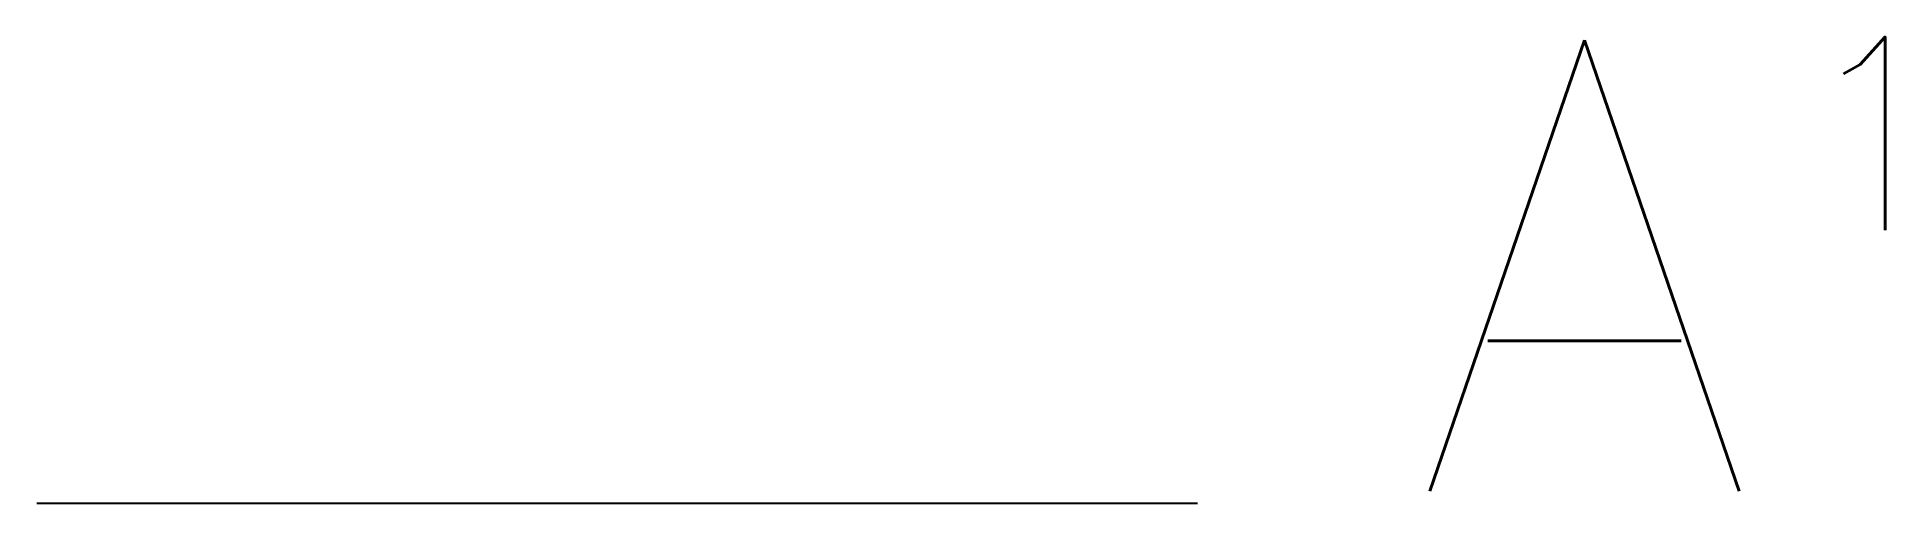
# Model space of a CAD drawing. Header units: millimetres. Extents: x -8 to 1.55, y 0 to 2.41.
import ezdxf
from ezdxf.enums import TextEntityAlignment as Align

# ---------------------------------------------------------------- set-up
doc = ezdxf.new("R2010")
doc.units = ezdxf.units.MM
doc.header["$MEASUREMENT"] = 0
doc.styles.add('ROMANS', font='romans.shx')

# ---------------------------------------------------------------- blocks, each defined once
blk = doc.blocks.new('SNITT_BET1')
at = {"style": 'ROMANS'}
for tag, height, p in [('DESIGNATION', 2.3333, (2, 1.2275)), ('REFERENCE', 1, (3.5111, 1.9102))]:
    blk.add_attdef(tag, text='', height=height, dxfattribs=at).set_placement(p, align=Align.MIDDLE)

msp = doc.modelspace()

# ---------------------------------------------------------------- linework, layer by layer
msp.add_line((-8, 0), (-2, 0))

# ---------------------------------------------------------------- block references
msp.add_blockref('SNITT_BET1', (-2, 0)).add_auto_attribs({'REFERENCE': '1', 'DESIGNATION': 'A'})

doc.saveas('drawing.dxf')
